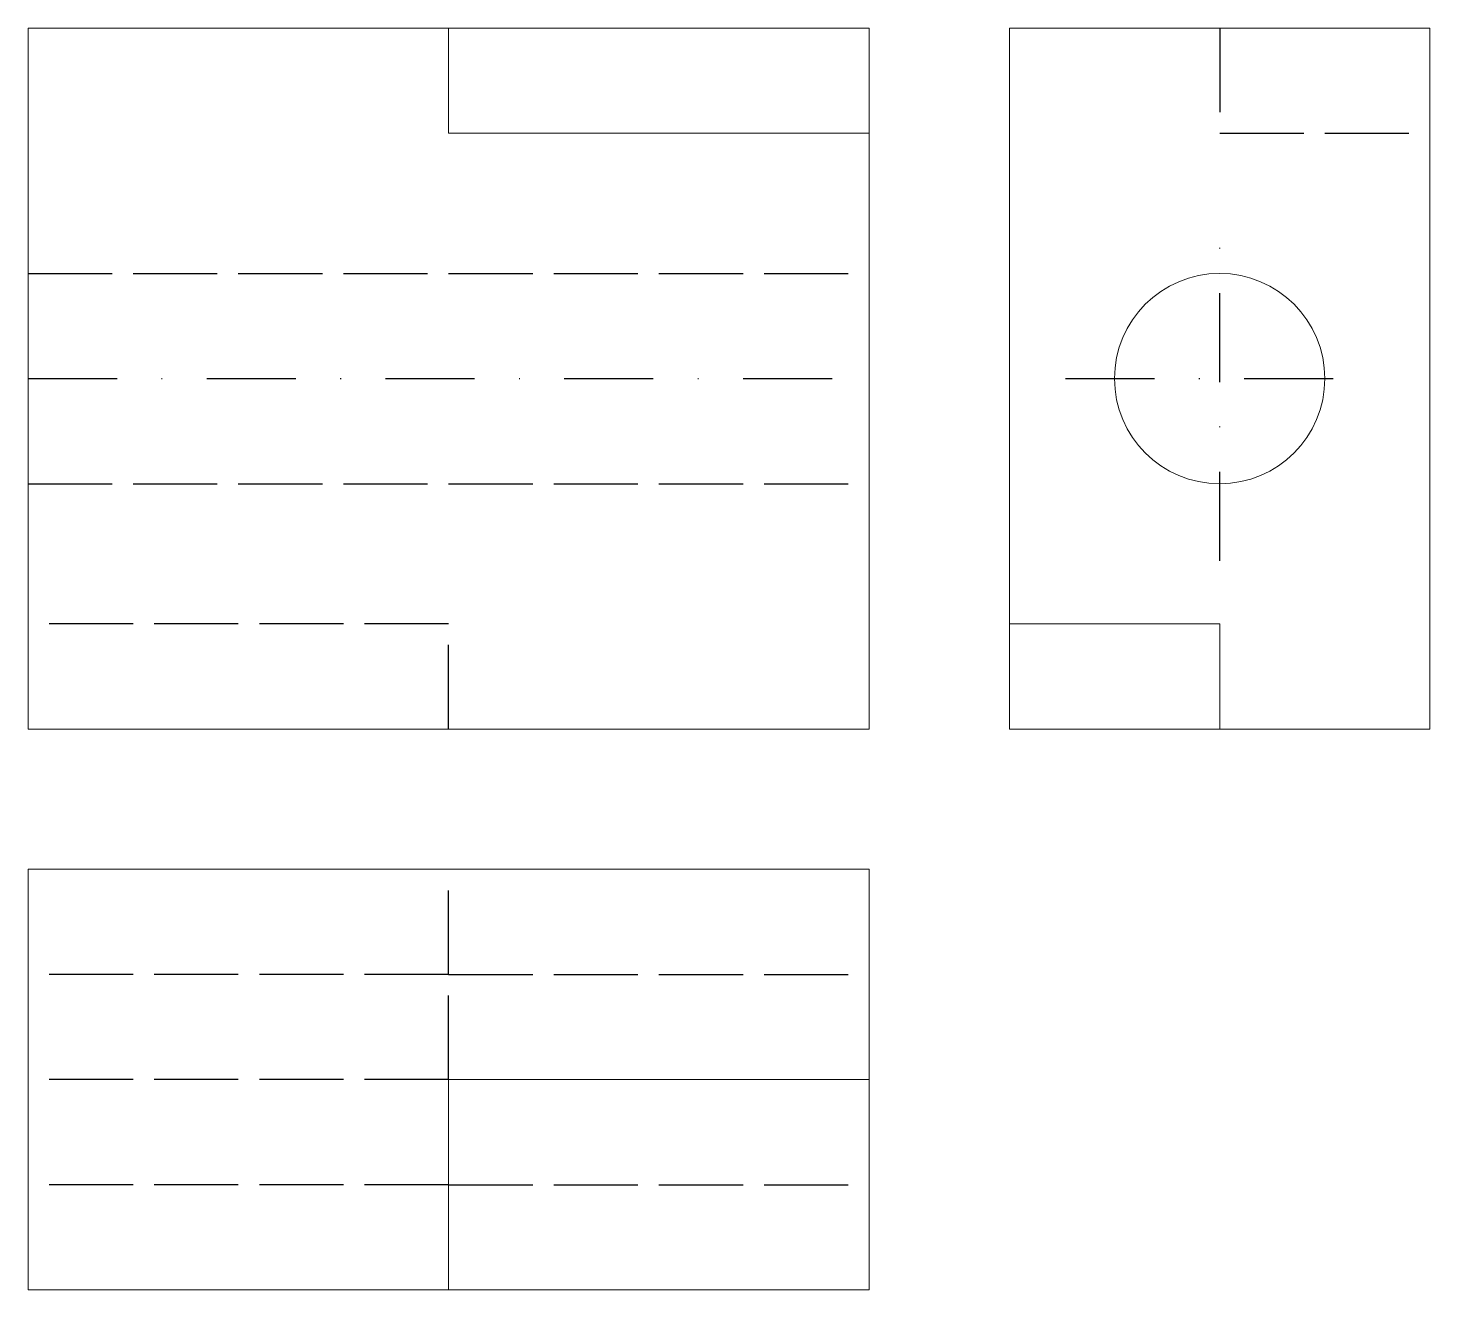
# Model space of a CAD drawing. Header units: millimetres. Extents: x 0 to 200, y -80 to 100.
import ezdxf

# ---------------------------------------------------------------- set-up
doc = ezdxf.new("R2010")
doc.units = ezdxf.units.MM
doc.linetypes.add('ACAD_ISO02W100', pattern=[15, 12, -3])
doc.linetypes.add('DASHDOT', pattern=[25.4, 12.7, -6.35, 0, -6.35])
doc.layers.get('0').update_dxf_attribs({"lineweight": 5})
doc.layers.add('Eixo', color=20, linetype='DASHDOT')
doc.layers.add('Projeção', color=50, linetype='ACAD_ISO02W100')

msp = doc.modelspace()

# ---------------------------------------------------------------- linework, layer by layer
for p, q in [((120, 100), (0, 100)), ((0, 100), (0, 0)), ((120, 100), (60, 100)), ((60, 100), (60, 85)), ((120, 0), (120, 100)), ((120, 85), (120, 100)), ((140, 0), (140, 100)), ((200, 100), (140, 100)), ((200, 100), (170, 100)), ((200, 0), (200, 100)), ((200, 85), (200, 100)), ((60, 85), (120, 85)), ((0, 15), (0, 0)), ((170, 15), (140, 15)), ((140, 15), (140, 0)), ((170, 0), (170, 15)), ((0, 0), (120, 0)), ((0, 0), (60, 0)), ((140, 0), (200, 0)), ((140, 0), (170, 0)), ((0, -20), (120, -20))]:
    msp.add_line(p, q)
for points in [[(0, -20), (0, -80), (120, -80), (120, -20)], [(120, -50), (60, -50), (60, -80)]]:
    msp.add_lwpolyline(points)
msp.add_circle((170, 50), 15)
at = {"layer": 'Eixo'}
for p, q in [((170, 24), (170, 74)), ((148, 50), (191.68, 50))]:
    msp.add_line(p, q, dxfattribs=at)
msp.add_lwpolyline([(0, 50), (120, 50)], dxfattribs=at)
at = {"layer": 'Projeção'}
for p, q in [((170, 100), (170, 85)), ((170, 85), (200, 85)), ((60, 15), (0, 15)), ((60, 0), (60, 15)), ((60, -50), (60, -20)), ((60, -35), (120, -35)), ((60, -65), (120, -65))]:
    msp.add_line(p, q, dxfattribs=at)
for points in [[(0, 65), (120, 65)], [(0, 35), (120, 35)], [(60, -35), (0, -35)], [(60, -50), (0, -50)], [(60, -65), (0, -65)]]:
    msp.add_lwpolyline(points, dxfattribs=at)

doc.saveas('drawing.dxf')
